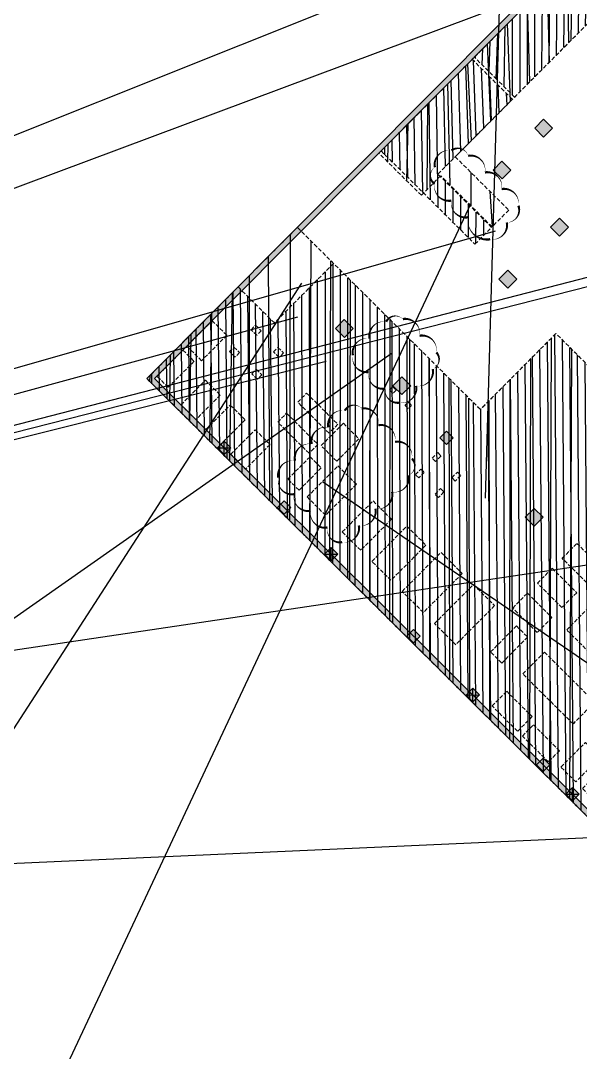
# Model space of a CAD drawing. Extents: x 517381295 to 519272522, y 3499086963 to 3500603577.
# Drawn here: x 518411480 to 518447028, y 3500170238 to 3500235776 of the extents above; entities that cross this region are included whole.
import ezdxf

# ---------------------------------------------------------------- set-up
doc = ezdxf.new("R2010")
doc.units = 0
doc.header["$LTSCALE"] = 1000
doc.header["$MEASUREMENT"] = 0
for name, pattern in [('__附着_A09-地下室平面_TEN25IWV_设计区$0$__附着_A09-地下室平面_TEN25IWV_设计区$0$HIDDEN', [0.375, 0.25, -0.125]), ('DASH', [0.35, 0.25, -0.1]), ('HIDDEN', [0.375, 0.25, -0.125])]:
    doc.linetypes.add(name, pattern=pattern)
doc.layers.get('0').update_dxf_attribs({"linetype": 'CONTINUOUS'})
doc.layers.get('DEFPOINTS').update_dxf_attribs({"color": 8, "linetype": 'CONTINUOUS'})
for name, color, linetype in [('__附着_A09-地下室平面_TEN25IWV_设计区$0$__附着_A09-地下室平面_TEN25IWV_设计区$0$AE-ABOV', 154, '__附着_A09-地下室平面_TEN25IWV_设计区$0$__附着_A09-地下室平面_TEN25IWV_设计区$0$HIDDEN'), ('__附着_A09-地下室平面_TEN25IWV_设计区$0$C-XREF-EXT', 7, 'CONTINUOUS'), ('AE-ABOV', 154, 'HIDDEN'), ('C-XREF-EXT', 7, 'CONTINUOUS'), ('COLUMN', 50, 'CONTINUOUS'), ('PUB_HATCH', 8, 'CONTINUOUS'), ('S_WALL', 2, 'CONTINUOUS'), ('S_WALL_HACH', 30, 'CONTINUOUS'), ('设备基础', 151, 'CONTINUOUS')]:
    doc.layers.add(name, color=color, linetype=linetype)
doc.layers.add('修改圈注', color=2, linetype='CONTINUOUS', plot=False)
pattern_1 = [(44.99999999999999, (0, 0), (-336.7596045400932, 336.7596045400932), [])]
pattern_2 = [(44.99999999999996, (534309.154542923, 500000.0600028038), (-898.025612106915, 898.0256121069149), [])]

# ---------------------------------------------------------------- blocks, each defined once
blk = doc.blocks.new('_FZH')
blk.add_lwpolyline([(-0.5, -0.5), (0.5, -0.5), (0.5, 0.5), (-0.5, 0.5)], close=True)
at = {"layer": 'PUB_HATCH'}
blk.add_solid([(-0.5, -0.5), (0.5, -0.5), (-0.5, 0.5), (0.5, 0.5)], dxfattribs=at)
blk = doc.blocks.new('柱')
h = blk.add_hatch(color=8)
h.dxf.hatch_style = 1
h.paths.add_polyline_path([(-400, -400), (400, -400), (400.0000000009313, 400.0000000004657), (-399.9999999990687, 400)])
at = {"layer": 'COLUMN', "xscale": 800, "yscale": 800, "zscale": 800}
blk.add_blockref('_FZH', (0, 0), dxfattribs=at)
blk = doc.blocks.new('fdhfhfhgfdhgfhgf')
at = {"layer": 'COLUMN', "color": 8, "xscale": -0.9999999999999998, "rotation": 359.9999999994657}
for p in [(80865.08529806137, 11488.01509213448), (84615.08464956284, 11488.01509237289), (98815.11162042618, 11488.01510643959), (84615.08984041214, 6337.978944540024), (89265.08530187607, 6337.978941202164), (98815.08529949188, 6338.099584579468), (98814.97037506104, -5511.984882593155)]:
    blk.add_blockref('柱', p, dxfattribs=at)
blk = doc.blocks.new('5567657')
at = {"layer": 'DEFPOINTS', "color": 3}
for p, q in [((-468135.9541832355, -401816.8229576428), (-467535.9541832421, -402416.8229576494)), ((-468135.9541832421, -402416.8229576428), (-467535.9541832355, -401816.8229576494))]:
    blk.add_line(p, q, dxfattribs=at)
at = {"layer": 'COLUMN', "xscale": 600.0000004244503, "yscale": 599.9999994146638, "zscale": 599.9999994146638, "rotation": 359.9999999832802}
blk.add_blockref('_FZH', (-467835.9541835967, -402116.822957966), dxfattribs=at)
blk = doc.blocks.new('rgsgdr')
for p in [(-1897571.606796265, -913870.9168663025), (-1897571.606796265, -923470.9168555737), (-1897571.606796265, -936147.8797974586), (-1897571.606796265, -945070.9168667793)]:
    blk.add_blockref('5567657', p)
at = {"layer": 'COLUMN', "xscale": 600, "yscale": 600, "zscale": 600}
for p in [(-2365407.560963631, -1321364.702744484), (-2355007.560985088, -1325564.702740192), (-2365407.560964108, -1332964.702755451), (-2365407.560963631, -1344564.702738285)]:
    blk.add_blockref('_FZH', p, dxfattribs=at)
blk = doc.blocks.new('GDDGGDGS')
at = {"layer": 'AE-ABOV'}
h = blk.add_hatch(dxfattribs=at)
h.set_pattern_fill('ANSI31', color=3, scale=300, angle=-45.15729226620186)
h.set_pattern_definition(pattern_1)
edge = h.paths.add_edge_path()
edge.add_line((36850.00002145767, -350.0000431537628), (36849.56884238177, 27050.12430907792))
edge.add_line((36849.56884241104, 27050.12430906296), (20750.00002448148, 27050.12429533574))
edge.add_line((20750.00002479553, 27050.12429475784), (20750.00002050188, 33450.00000764486))
edge.add_line((20750.000020504, 33450.00000786781), (20049.99995960752, 33449.94788850084))
edge.add_line((20049.999958992, 33449.94788861275), (20050.00000657413, 75100.0000058752))
edge.add_line((20050.00000715256, 75100.00000596046), (13250.00197983698, 75100.0000340811))
edge.add_line((13250.00197982788, 75100.00003385544), (13250.00192649799, 88250.00002347773))
edge.add_line((13250.00192546844, 88250.00002360344), (7919.999994704687, 88250.00000212141))
edge.add_line((7919.999995708466, 88250.00000190735), (7919.999994535869, 91499.99999954064))
edge.add_line((7919.999993801117, 91499.99999952316), (-300.0000026198322, 91499.99999925376))
edge.add_line((-300.0000019073486, 91499.99999976158), (-300.0000040204613, 3035.872262057528))
edge.add_line((-300.0000042915344, 3035.872261762619), (3156.136949703879, -350.0000003569248))
edge.add_line((3156.136950016022, -350.0000002384186), (36850.00001891277, -349.824460909269))
h = blk.add_hatch(dxfattribs=at)
h.set_pattern_fill('ANSI31', color=1, scale=300, angle=-45.15729226620186)
h.set_pattern_definition([(44.99999999999997, (-2.384185791015625e-06, 0), (-336.7596045400932, 336.7596045400932), [])])
h.paths.add_polyline_path([(21949.99999952316, 82749.99988889694), (21950.0000166893, 87549.99997329712), (28649.9999871254, 87549.99999165535), (28650.000020504, 91150.00000143051), (20450.00000047684, 91150.00329709053), (20450.00049161911, 82749.99978804588)])
h = blk.add_hatch(dxfattribs=at)
h.set_pattern_fill('ANSI31', color=1, scale=300, angle=-45.15729226620186)
h.set_pattern_definition(pattern_1)
h.paths.add_polyline_path([(48650.00004339218, 84799.9999909401), (37550.00003814697, 84799.99999141693), (37550.00003814697, 85249.99996495247), (36950.00003957748, 85249.99996972084), (36950.00005674362, 87548.84634208679), (28850.00001049042, 87548.8463666439), (28850.00003576279, 89150.00003218651), (28850.00003480911, 91150.0000011921), (48666.85078859329, 91150.00000166893)])
at = {"layer": 'AE-ABOV', "color": 8}
for points in [[(36850.00002145767, -350.0000431537628), (36849.56884241104, 27050.12430906296), (20750.00002479553, 27050.12429475784), (20750.000020504, 33450.00000786781), (20049.999958992, 33449.94788861275), (20050.00000715256, 75100.00000596046), (13250.00197982788, 75100.00003385544), (13250.00192546844, 88250.00002360344), (7919.999995708466, 88250.00000190735), (7919.999993801117, 91499.99999952316), (-300.0000019073486, 91499.99999976158), (-300.0000042915344, 3035.872261762619), (3156.136950016022, -350.0000002384186), (36850.00001859665, -349.8244612216949)], [(48650.00004339218, 84799.9999909401), (37550.00003814697, 84799.99999141693), (37550.00003814697, 85249.99996495247), (36950.00003957748, 85249.99996972084), (36950.00005674362, 87548.84634208679), (28850.00001049042, 87548.8463666439), (28850.00003576279, 89150.00003218651), (28850.00003480911, 91150.0000011921), (48666.85078859329, 91150.00000166893), (48650.00004339218, 84799.9999909401)]]:
    blk.add_lwpolyline(points, dxfattribs=at)
blk.add_lwpolyline([(21949.99999952316, 82749.99988889694), (21950.0000166893, 87549.99997329712), (28649.9999871254, 87549.99999165535), (28650.000020504, 91150.00000143051), (20450.00000047684, 91150.00329709053), (20450.00049161911, 82749.99978804588)], close=True, dxfattribs=at)
blk = doc.blocks.new('A$C381D5761')
at = {"layer": 'S_WALL_HACH'}
h = blk.add_hatch(color=256, dxfattribs=at)
h.dxf.hatch_style = 1
h.paths.add_polyline_path([(182003.5357246399, 143012.7046113014), (173598.0306568146, 143012.7046105862), (173598.0306630135, 154112.704603672), (124948.0306553841, 154112.7046093941), (124948.0306572914, 176362.7046062946), (15398.03065681458, 176362.7046086788), (15398.03065633774, 154662.7046086788), (17498.03065633774, 154662.7046086788), (17498.03065633774, 139462.7046074867), (92198.03065443039, 139462.7046058178), (92198.03065252304, 100012.7046086788), (9048.030655384064, 100012.7046091557), (9048.030656337738, 12045.66157269478), (12297.04135274887, 8862.704607486725), (125098.0306572914, 8862.70460820198), (125098.0306577682, 8512.704607963562), (12154.16760826111, 8512.704607963562), (8698.030654907227, 11898.5768699646), (8698.0306558609, 100362.7046086788), (91848.03065347672, 100362.7046101093), (91848.03065490723, 139112.7046062946), (17148.03065633774, 139112.7046072483), (17148.0306558609, 154312.7046089172), (15048.0306558609, 154312.7046086788), (15048.0306558609, 176712.7046084404), (125298.0306615829, 176712.7046020031), (125298.0306549072, 154462.7046093941), (173948.0306572914, 154462.7046093941), (173948.0306649208, 143362.7046029568), (182085.5770835876, 143362.7046093941)])
edge = h.paths.add_edge_path()
edge.add_line((181452.6865944862, 140662.7046105862), (173948.0306576198, 140662.7046111962))
edge.add_line((173948.0306577682, 140662.704611063), (173948.0306659704, 135262.6789286804))
edge.add_line((173948.0306653976, 135262.6789288521), (170398.0306630379, 135262.6789322456))
edge.add_line((170398.0306634903, 135262.6789319515), (170398.0306616283, 13812.70457456479))
edge.add_line((170398.0306615829, 13812.70457482338), (137672.7687548933, 13812.70457454202))
edge.add_arc((127148.0349025726, 21612.70671129227), 13100.00213694761, -90.0000253108065, -36.54257255741351, ccw=False)
edge.add_line((127148.0291156769, 8512.704574584961), (125098.0306572889, 8512.704575039972))
edge.add_line((125098.0306572914, 8512.70457482338), (125098.030657421, 8862.704575434731))
edge.add_line((125098.0306572914, 8862.704575777054), (127148.0291555883, 8862.704573737337))
edge.add_arc((127148.0306572914, 21612.70457577705), 12750.00000227274, 269.999993253309, 324.2454199988603)
edge.add_line((137495.0034375191, 14162.69421720505), (170048.0306665, 14162.70123354338))
edge.add_line((170048.0306663513, 14162.70123338699), (170048.0306651566, 135612.6789295838))
edge.add_line((170048.0306653976, 135612.6789298058), (173598.0306617909, 135612.6789330878))
edge.add_line((173598.0306615829, 135612.6789329052), (173598.0306570777, 141012.7046108943))
edge.add_line((173598.0306572914, 141012.704611063), (181534.7279543504, 141012.7046108125))
edge.add_line((181534.7279539108, 141012.7046108246), (181452.6865943289, 140662.7046106088))
at = {"layer": 'S_WALL'}
for points in [[(173598.0306630135, 154112.704603672), (124948.0306553841, 154112.7046093941), (124948.0306572914, 176362.7046062946), (15398.03065681458, 176362.7046086788), (15398.03065633774, 154662.7046086788), (17498.03065633774, 154662.7046086788), (17498.03065633774, 139462.7046074867), (92198.03065443039, 139462.7046058178), (92198.03065252304, 100012.7046086788), (9048.030655384064, 100012.7046091557), (9048.030656337738, 12045.66157269478)], [(8698.030654907227, 11898.5768699646), (8698.0306558609, 100362.7046086788), (91848.03065347672, 100362.7046101093), (91848.03065490723, 139112.7046062946), (17148.03065633774, 139112.7046072483), (17148.0306558609, 154312.7046089172), (15048.0306558609, 154312.7046086788), (15048.0306558609, 176712.7046084404), (125298.0306615829, 176712.7046020031), (125298.0306549072, 154462.7046093941), (173948.0306572914, 154462.7046093941)]]:
    blk.add_lwpolyline(points, dxfattribs=at)
blk = doc.blocks.new('A$C29CC3B8F')
at = {"layer": '设备基础', "color": 8, "linetype": 'DASH'}
for points in [[(-4008.251329421997, 42599.99956941605), (-1678.251327514648, 42599.99956536293), (-1678.25132894516, 41599.99956941605), (-4008.251331329346, 41599.99957323074)], [(-1324.873879909515, 42599.99956488609), (955.2086162567139, 42599.99956178665), (955.2086133956909, 41290.17086553574), (-1324.873882293701, 41290.17086935043)], [(-2028.35644865036, 40239.56925868988), (-2028.356449127197, 38909.56925964355), (-4228.356449604034, 38909.56926012039), (-4228.356449127197, 40239.56925964355)], [(344.0854563713074, 40443.79634451866), (744.0854558944702, 40443.79634332657), (744.0854549407959, 39943.79634618759), (344.0854558944702, 39943.79634571075)], [(2299.085458278656, 40443.79634737968), (2699.085457801819, 40443.79634618759), (2699.085456848145, 39943.79634904861), (2299.085457324982, 39943.79634809494)], [(344.0854573249817, 38443.79634618759), (744.0854573249817, 38443.79634618759), (744.0854558944702, 37943.7963476181), (344.0854568481445, 37943.79634809494)], [(2299.085458278656, 38443.79634737968), (2699.085457801819, 38443.79634690285), (2699.085456848145, 37943.79634857178), (2299.085456848145, 37943.79634809494)], [(-2028.356450080872, 38009.56925916672), (-2028.356450080872, 36679.56925797462), (-4228.356449604034, 36679.56926012039), (-4228.356449604034, 38009.56926012039)], [(-2028.356449127197, 35779.56925964355), (-2028.356449604034, 34449.56925964355), (-4228.356449127197, 34449.5692589283), (-4228.356450080872, 35779.5692589283)], [(-678.3691110610962, 35101.43369650841), (121.6308941841125, 35101.43369436264), (121.630889415741, 32299.99951195717), (-678.3691158294678, 32299.99951386452)], [(1121.630888938904, 35101.43369603157), (1921.630893707275, 35101.4336938858), (1921.630888938904, 32301.43369555473), (1121.630884647369, 32301.43369698524)], [(-2787.904351234436, 32099.99966526031), (-787.9043488502502, 32099.99966192245), (-787.9043507575989, 31099.99974417686), (-2787.904353141785, 31099.99974632263)], [(212.0956482887268, 32099.99934577942), (2212.095643997192, 32099.99934339523), (2212.095641613007, 30699.99933695793), (212.095645904541, 30699.99934077263)], [(5773.694478034973, 31211.18331933022), (5773.694478988647, 31511.18331956863), (6073.694478988647, 31511.18331766129), (6073.69447851181, 31211.18331766129)], [(-2728.356452465057, 30430.78493976593), (46.64354944229126, 30430.78493452072), (46.64354705810547, 28780.78493928909), (-2728.356455802917, 28780.78494358063)], [(5773.69447851181, 29829.71722888947), (5773.694479942322, 30129.71722984314), (6073.694478988647, 30129.71722745895), (6073.69447851181, 29829.71722841263)], [(-2728.356454849243, 27280.78493976593), (46.64354753494263, 27280.7849354744), (46.64354515075684, 25630.78493785858), (-2728.356456756592, 25630.78494310379)], [(3126.266443252563, 26254.47040390968), (3126.266444206238, 26554.4704041481), (3626.266443729401, 26554.47040176392), (3626.266443729401, 26254.47040200233)], [(4615.830486774445, 26234.47040462494), (4615.830488204956, 26534.47040557861), (5115.830487251282, 26534.47040271759), (5115.830487251282, 26234.47040224075)], [(-2728.356454372406, 24630.78493976593), (421.6435489654541, 24630.78493452072), (421.6435461044312, 22920.78493952751), (-2728.356457233429, 22920.78494524956)], [(3126.266444683075, 24494.47040438652), (3126.266445636749, 24794.47040486336), (3626.266445636749, 24794.47040224075), (3626.266445636749, 24494.47040295601)], [(4615.830487728119, 24474.47040390968), (4615.83048915863, 24774.47040534019), (5115.83048915863, 24774.47040271759), (5115.830489635468, 24474.47040271759)], [(-2728.356454372406, 21920.78493976593), (771.6435475349426, 21920.78493404388), (771.6435451507568, 20020.78493976593), (-2728.356458187103, 20020.78494524956)], [(-2728.356454372406, 19020.78494024277), (771.6435489654541, 19020.78493356705), (771.6435461044312, 17120.78493976593), (-2728.356456756592, 17120.78494524956)], [(1472.821083545685, 16199.99970149994), (2802.821083068848, 16199.99970459938), (2802.821087360382, 13999.99970412254), (1472.821088314056, 13999.99970197678)], [(3702.821083545685, 16199.99970769882), (5032.821083068848, 16199.99970984459), (5032.821086883545, 13999.99970912933), (3702.821087837219, 13999.99970698357)], [(5932.821084022522, 16199.99971246719), (7262.821084022522, 16199.99971413612), (7262.821087360382, 13999.99971342087), (5932.821087837219, 13999.99971103668)], [(8162.821083545685, 16199.99971818924), (9492.821083545685, 16199.99971985817), (9492.821088790894, 13999.99971938133), (8162.821089267731, 13999.9997177124)], [(10392.8210849762, 16199.99972057343), (11722.82108402252, 16199.99972224236), (11722.82108926773, 13999.99972271919), (10392.82108783722, 13999.99972009659)], [(-1492.572691440582, 15226.35720682144), (837.427309513092, 15226.35720276833), (837.4273085594177, 14226.35720539093), (-1492.572693347931, 14226.35720944405)], [(-3858.148513317108, 12739.91175246239), (-2545.712943077087, 12739.9117500782), (-2545.712946891785, 10459.8292593956), (-3858.148517608643, 10459.82926249504)], [(-1039.9644947052, 8292.66621208191), (-1039.9644947052, 12792.66621255875), (910.0355048179626, 12792.66621279716), (910.0355048179626, 8292.666212558746)], [(2910.035504817963, 8292.66621184349), (2910.035504817963, 12792.66621160507), (4860.035504817963, 12792.66621232033), (4860.035504817963, 8292.66621208191)], [(6860.0355052948, 8292.666211605072), (6860.0355052948, 12792.66621136665), (8810.035504817963, 12792.66621160507), (8810.0355052948, 8292.666212558746)], [(9810.035504341125, 12792.66621160507), (10610.03551006317, 12792.66621041298), (10610.03550434113, 9992.666211366653), (9810.035500526428, 9992.66621351242)], [(-3858.148515701294, 10032.49321699142), (-2858.148510932922, 10032.49321556091), (-2858.14851474762, 7702.493216991425), (-3858.148519992828, 7702.493218660355)], [(11587.25215339661, 8531.56813287735), (11587.25215578079, 8931.568133592606), (12287.25215625763, 8931.568130731583), (12287.25215625763, 8531.56813120842)], [(-1328.340551376343, 6903.17472076416), (-1328.340550899506, 5573.174721717834), (-3528.340550422668, 5573.174721956253), (-3528.340551376343, 6903.17472076416)], [(11587.25215291977, 5601.568135499954), (11587.25215530396, 6001.568136692047), (12287.25215625763, 6001.568134069443), (12287.25215578079, 5601.56813287735)], [(-1328.340551376343, 4973.174721002579), (-1328.340551376343, 3643.17472076416), (-3528.340549945831, 3643.174721002579), (-3528.340550422668, 4973.174721717834)], [(11587.25215435028, 4201.568132400513), (11587.2521572113, 4601.568132400513), (12287.25215625763, 4601.568130493164), (12287.25215578079, 4201.568130016327)], [(6721.634812355042, 3547.431349754333), (9051.63481426239, 3547.431344985962), (9051.634811401367, 2547.431351900101), (6721.634809970856, 2547.431355714798)], [(-1328.340551376343, 3043.17472076416), (-1328.340550422668, 1713.174721240997), (-3528.340549945831, 1713.174721717834), (-3528.340551376343, 3043.174720525742)], [(11587.25215387344, 1506.568131685257), (11587.2521572113, 1906.568132400513), (12287.25215768814, 1906.568130493164), (12287.25215578079, 1506.568130254745)], [(-1328.340551376343, 1113.174721240997), (-1328.340550899506, -216.8252775669098), (-3528.340551376343, -216.8252785205841), (-3528.340551376343, 1113.174721717834)], [(4791.643600463867, -900.0000092983246), (6121.643600463867, -900.0000100135803), (6121.643600463867, -3300.000009536743), (4791.643600940704, -3300.000009059906)], [(7081.638401031494, -899.9999995231628), (8411.63840007782, -900), (8411.63840007782, -3299.999999046326), (7081.63840007782, -3300)], [(9011.63840007782, -899.9999997615814), (10341.63839960098, -899.9999997615814), (10341.63840007782, -3300.000000476837), (9011.638400554657, -3299.999999761581)], [(10941.6383934021, -900.0000014305115), (12271.63839387894, -900.0000007152557), (12271.6383934021, -3300.000001430511), (10941.6383934021, -3300.000000715256)]]:
    blk.add_lwpolyline(points, close=True, dxfattribs=at)
blk = doc.blocks.new('__附着_A09-地下室平面_TEN25IWV_设计区$0$A$C6B6D446E')
at = {"layer": '__附着_A09-地下室平面_TEN25IWV_设计区$0$__附着_A09-地下室平面_TEN25IWV_设计区$0$AE-ABOV'}
h = blk.add_hatch(dxfattribs=at)
h.set_pattern_fill('ANSI31', color=3, scale=399.9999999999999, angle=-45.15729190097408)
h.set_pattern_definition(pattern_2)
edge = h.paths.add_edge_path()
edge.add_line((36854.20037746429, 499650.0599579811), (36853.76919841766, 527050.1843094826))
edge.add_line((36853.76919841766, 527050.1843094826), (20754.20038127899, 527050.1842944622))
edge.add_line((20754.20038127899, 527050.1842944622), (20754.20037651062, 533450.0600082874))
edge.add_line((20754.20037651062, 533450.0600082874), (20054.20031547546, 533450.0078885555))
edge.add_line((20054.20031547546, 533450.0078885555), (20054.20036411285, 575100.0600054264))
edge.add_line((20054.20036411285, 575100.0600054264), (13249.99233579636, 575100.0600349903))
edge.add_line((13249.99233579636, 575100.0600349903), (13249.99226951599, 591500.0000190735))
edge.add_line((13249.99226951599, 591500.0000190735), (9652.670039653778, 591500.0000059605))
edge.add_line((9652.670039653778, 591500.0000059605), (7924.200350284576, 591500.0600001812))
edge.add_line((7924.200350284576, 591500.0600001812), (-295.7996468544006, 591500.0599992275))
edge.add_line((-295.7996468544006, 591500.0599992275), (-295.799647808075, 503035.9322631359))
edge.add_line((-295.799647808075, 503035.9322631359), (3160.337307929993, 499650.0600001812))
edge.add_line((3160.337307929993, 499650.0600001812), (36854.20037460327, 499650.2355401516))
h = blk.add_hatch(dxfattribs=at)
h.set_pattern_fill('ANSI31', color=1, scale=399.9999999999999, angle=-45.15729190097408)
h.set_pattern_definition(pattern_2)
h.paths.add_polyline_path([(58554.20034122467, 584800.0599915981), (37554.20039367676, 584800.0599915981), (37554.20039463043, 585250.0599663258), (36954.20039653778, 585250.0599696636), (36954.20041131973, 587548.9063415527), (23499.9999833107, 587549.9999969006), (23500.00008010864, 582749.9998679161), (22000.00045156479, 582749.9999036789), (22000.00029468536, 587350.0000822544), (20249.99999427795, 587349.999972105), (20249.99999952316, 591150.0002455711), (58554.20034122467, 591150.0001823902)])
at = {"layer": '__附着_A09-地下室平面_TEN25IWV_设计区$0$__附着_A09-地下室平面_TEN25IWV_设计区$0$AE-ABOV', "color": 8}
for points in [[(36854.20037746429, 499650.0599579811), (36853.76919841766, 527050.1843094826), (20754.20038127899, 527050.1842944622), (20754.20037651062, 533450.0600082874), (20054.20031547546, 533450.0078885555), (20054.20036411285, 575100.0600054264), (13249.99233579636, 575100.0600349903), (13249.99226951599, 591500.0000190735), (9652.670039653778, 591500.0000059605), (7924.200350284576, 591500.0600001812), (-295.7996468544006, 591500.0599992275), (-295.799647808075, 503035.9322631359), (3160.337307929993, 499650.0600001812), (36854.20037460327, 499650.2355401516)], [(58554.20034122467, 584800.0599915981), (37554.20039367676, 584800.0599915981), (37554.20039463043, 585250.0599663258), (36954.20039653778, 585250.0599696636), (36954.20041131973, 587548.9063415527), (23499.9999833107, 587549.9999969006), (23500.00008010864, 582749.9998679161), (22000.00045156479, 582749.9999036789), (22000.00029468536, 587350.0000822544), (20249.99999427795, 587349.999972105), (20249.99999952316, 591150.0002455711), (58554.20034122467, 591150.0001823902), (58554.20034122467, 584800.0599915981)]]:
    blk.add_lwpolyline(points, dxfattribs=at)

msp = doc.modelspace()

# ---------------------------------------------------------------- linework, layer by layer
at = {"layer": '修改圈注', "color": 1}
for points in [[(518441006.2217684, 3500205451.342572), (518450313.0544994, 3500530823.148357)], [(518544631.4020464, 3500275062.385604), (518280692.5973391, 3500176387.80932)], [(518441619.5113553, 3500222411.749508), (518280692.597403, 3500176387.809344), (518461704.8274968, 3500248743.146969)], [(518513863.540773, 3500236607.892986), (518280692.5973396, 3500176387.809321)], [(518512839.6189367, 3500235513.579012), (518280692.5970522, 3500176387.809247)], [(518429065.1879557, 3500216943.612936), (518280692.5970486, 3500176387.809247)], [(518430876.1328875, 3500214129.479967), (518280692.5970483, 3500176387.809247)], [(518491591.4789518, 3500207754.367348), (518280692.5970523, 3500176387.809248)], [(518455239.1438172, 3500184203.510074), (518280692.5970523, 3500176387.809248)]]:
    msp.add_lwpolyline(points, dxfattribs=at)
at = {"layer": '修改圈注'}
msp.add_lwpolyline([(518441302.994315, 3500221890.469391, 0, 150, 0.52056705), (518442360.7386972, 3500222954.037359, 0, 150, 0.52056705), (518443095.1020542, 3500224016.717556, 0, 150, 0.52056705), (518442031.5340866, 3500225074.461939, 0, 150, 0.52056705), (518440967.9661189, 3500226132.206321, 0, 150, 0.52056705), (518439904.3981513, 3500227189.950703, 0, 150, 0.52056705), (518438842.8085397, 3500227527.054634, 0, 150, 0.52056705), (518437785.0641575, 3500226463.486666, 0, 150, 0.52056705), (518437771.3412526, 3500225402.784824, 0, 150, 0.52056705), (518438834.9092202, 3500224345.040442, 0, 150, 0.52056705), (518439898.4771879, 3500223287.29606, 0, 150, 0.52056705)], format="xyseb", close=True, dxfattribs=at)
at = {"layer": '修改圈注', "color": 2}
for points in [[(518440066.7450939, 3500224153.199941), (518373862.6956128, 3500082935.001512)], [(518429328.2346262, 3500219108.782633), (518352340.549289, 3500100001.45241)]]:
    msp.add_lwpolyline(points, dxfattribs=at)
at = {"layer": '修改圈注', "color": 3}
msp.add_lwpolyline([(518435540.94363, 3500211512.973063, 0, 150, 0.52056705), (518436598.6880122, 3500212576.54103, 0, 150, 0.52056705), (518437656.4323944, 3500213640.108998, 0, 150, 0.52056705), (518437880.6755039, 3500214701.388775, 0, 150, 0.52056705), (518436817.1075362, 3500215759.133158, 0, 150, 0.52056705), (518435753.5395685, 3500216816.87754, 0, 150, 0.52056705), (518434693.3478259, 3500216644.790559, 0, 150, 0.52056705), (518433635.6034436, 3500215581.222591, 0, 150, 0.52056705), (518432577.8590613, 3500214517.654624, 0, 150, 0.52056705), (518433583.4473158, 3500213459.751071, 0, 150, 0.52056705), (518434647.0152833, 3500212402.006689, 0, 150, 0.52056705)], format="xyseb", close=True, dxfattribs=at)
msp.add_lwpolyline([(518435077.8674732, 3500214647.78205), (518298829.4797299, 3500119096.93023)], dxfattribs=at)
at = {"layer": '修改圈注', "color": 4}
msp.add_lwpolyline([(518431903.7745801, 3500202645.338807, 0, 150, 0.52056705), (518432961.5189623, 3500203708.906775, 0, 150, 0.52056705), (518434019.2633446, 3500204772.474742, 0, 150, 0.52056705), (518435077.0077268, 3500205836.04271, 0, 150, 0.52056705), (518436134.7521091, 3500206899.610678, 0, 150, 0.52056705), (518436326.0101428, 3500207960.799902, 0, 150, 0.52056705), (518435262.4421751, 3500209018.544284, 0, 150, 0.52056705), (518434198.8742075, 3500210076.288667, 0, 150, 0.52056705), (518433135.3062398, 3500211134.033049, 0, 150, 0.52056705), (518432074.9945023, 3500211005.655694, 0, 150, 0.52056705), (518431017.25012, 3500209942.087727, 0, 150, 0.52056705), (518429959.5057378, 3500208878.519759, 0, 150, 0.52056705), (518428901.7613556, 3500207814.951792, 0, 150, 0.52056705), (518427844.0169733, 3500206751.383824, 0, 150, 0.52056705), (518428838.8806763, 3500205693.45083, 0, 150, 0.52056705), (518429902.448644, 3500204635.706447, 0, 150, 0.52056705), (518430966.0166116, 3500203577.962065, 0, 150, 0.52056705)], format="xyseb", close=True, dxfattribs=at)
msp.add_lwpolyline([(518430654.7056897, 3500206502.292959), (518574582.990478, 3500107934.343733)], dxfattribs=at)

# ---------------------------------------------------------------- block references
at = {"xscale": -0.9999999999999999, "rotation": 45.15729226566767}
msp.add_blockref('fdhfhfhgfdhgfhgf', (518509863.7669873, 3500278179.3646), dxfattribs=at)
at = {"layer": '__附着_A09-地下室平面_TEN25IWV_设计区$0$C-XREF-EXT', "rotation": 45.15729226620189}
msp.add_blockref('__附着_A09-地下室平面_TEN25IWV_设计区$0$A$C6B6D446E', (518839106.900959, 3499796143.690384), dxfattribs=at)
at = {"layer": 'C-XREF-EXT', "rotation": 45.15729226620189}
for name, p in [('A$C381D5761', (518484523.2266372, 3500136095.489004)), ('rgsgdr', (519159305.2072988, 3502813814.849494)), ('GDDGGDGS', (518484584.2450746, 3500148725.151134)), ('A$C29CC3B8F', (518453177.0333362, 3500185994.359731))]:
    msp.add_blockref(name, p, dxfattribs=at)

doc.saveas('drawing.dxf')
